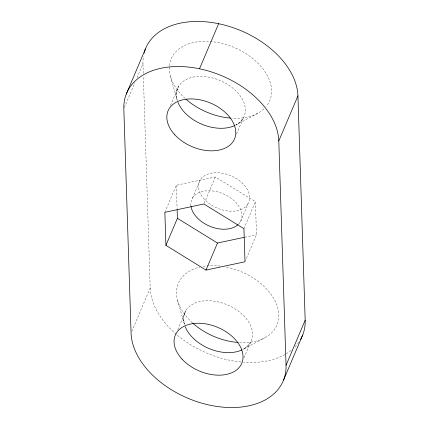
<?xml version="1.0" encoding="UTF-8"?>
<svg xmlns="http://www.w3.org/2000/svg" width="429" height="429" viewBox="0 0 429 429"><rect width="100%" height="100%" fill="white"/><g stroke="black" fill="none" stroke-linecap="round" stroke-linejoin="round"><path stroke-width="0.32" stroke-dasharray="2.15 1.61" d="M124.34 107.572L134.947 82.593M137.012 77.719L142.959 63.706A81.113 53.217 23 0 1 143.436 56.226M170.506 105.378L178.523 86.492L176.828 90.755L176.399 95.179L177.118 99.839L170.377 76.089M164.859 212.312L176.34 185.264L215.347 176.946L255.416 201.678L256.483 234.722L245.522 260.542M131.842 331.295L150.204 288.041L143.372 76.432M192.417 198.246L200.075 180.212M204.129 203.384L215.347 176.946M236.513 134.014L243.238 118.173L240.181 121.981L235.832 125.043A36.095 23.681 23 0 0 219.541 80.287A36.095 23.681 23 0 0 177.499 101.078M177.751 329.708L185.762 310.827L184.068 315.084L183.639 319.508L184.363 324.168A36.095 23.681 23 0 1 227.579 304.955A36.095 23.681 23 0 1 243.071 349.372L264.693 337.805M240.406 221.739L248.064 203.705A26.77 17.562 23 0 0 219.739 172.876A26.77 17.562 23 0 0 204.402 199.297A26.77 17.562 23 0 0 248.064 203.705M243.935 228.727L255.416 201.678M244.015 357.738L250.477 342.508L247.42 346.316L243.071 349.372M235.832 125.043L257.454 113.476M244.782 237.216L256.483 234.722M177.622 300.423L184.363 324.168M176.34 185.264L177.091 208.392M142.959 63.706L143.286 73.756M298.793 342.24A81.113 53.217 23 0 1 294.884 346.959M291.093 350.386A81.113 53.217 23 0 1 243.57 362.199M240.996 361.974A81.113 53.217 23 0 1 150.204 288.041M226.496 267.111A53.534 35.124 23 0 1 278.469 311.089A53.534 35.124 23 0 1 238.765 342.498M192.374 322.79A53.534 35.124 23 0 1 199.941 267.02M203.137 266.371A53.534 35.124 23 0 1 220.136 266.077M185.13 98.461A53.534 35.124 23 0 1 180.014 48.204A53.534 35.124 23 0 1 247.469 54.649A53.534 35.124 23 0 1 266.425 106.226M263.905 108.934A53.534 35.124 23 0 1 231.526 118.163M190.926 205.802A26.77 17.562 23 0 1 221.975 193.302A26.77 17.562 23 0 1 238.588 224.126"/><path stroke-width="0.64" d="M126.319 93.978L145.452 48.901M144.08 53.148A81.113 53.217 23 0 1 226.185 25.542A81.113 53.217 23 0 1 297.93 95.876L305.175 320.211L286.041 365.294A81.113 53.217 23 0 1 210.366 405.287A81.113 53.217 23 0 1 131.07 333.124L123.825 108.789A81.113 53.217 23 0 1 199.501 68.79L218.634 23.713M165.926 245.356L164.859 212.312L203.866 203.995L243.935 228.727L245.002 261.77L206 270.082L165.926 245.356L177.408 218.307L177.134 209.717M206 270.082L217.482 243.034L244.133 237.355M286.041 365.294L278.796 140.959L297.93 95.876M283.548 380.099L302.681 335.022M177.408 218.307L217.482 243.034M199.501 68.79A81.113 53.217 23 0 1 278.796 140.959M305.175 320.211A81.113 53.217 23 0 1 300.402 339.725M242.069 349.876A36.095 23.681 23 0 1 185.194 326.651M238.17 342.455A53.534 35.124 23 0 1 192.852 323.225M234.824 125.541A36.095 23.681 23 0 1 177.949 102.322M230.346 118.077A53.534 35.124 23 0 1 186.1 99.324M238.143 224.56A26.77 17.562 23 0 1 210.805 226.662A26.77 17.562 23 0 1 191.002 206.37M182.03 359.1A36.095 23.681 23 0 0 240.91 365.047A36.095 23.681 23 0 0 202.719 323.471A36.095 23.681 23 0 0 182.03 359.1M174.791 134.77A36.095 23.681 23 0 0 233.666 140.717A36.095 23.681 23 0 0 195.474 99.142A36.095 23.681 23 0 0 174.791 134.77"/></g></svg>
